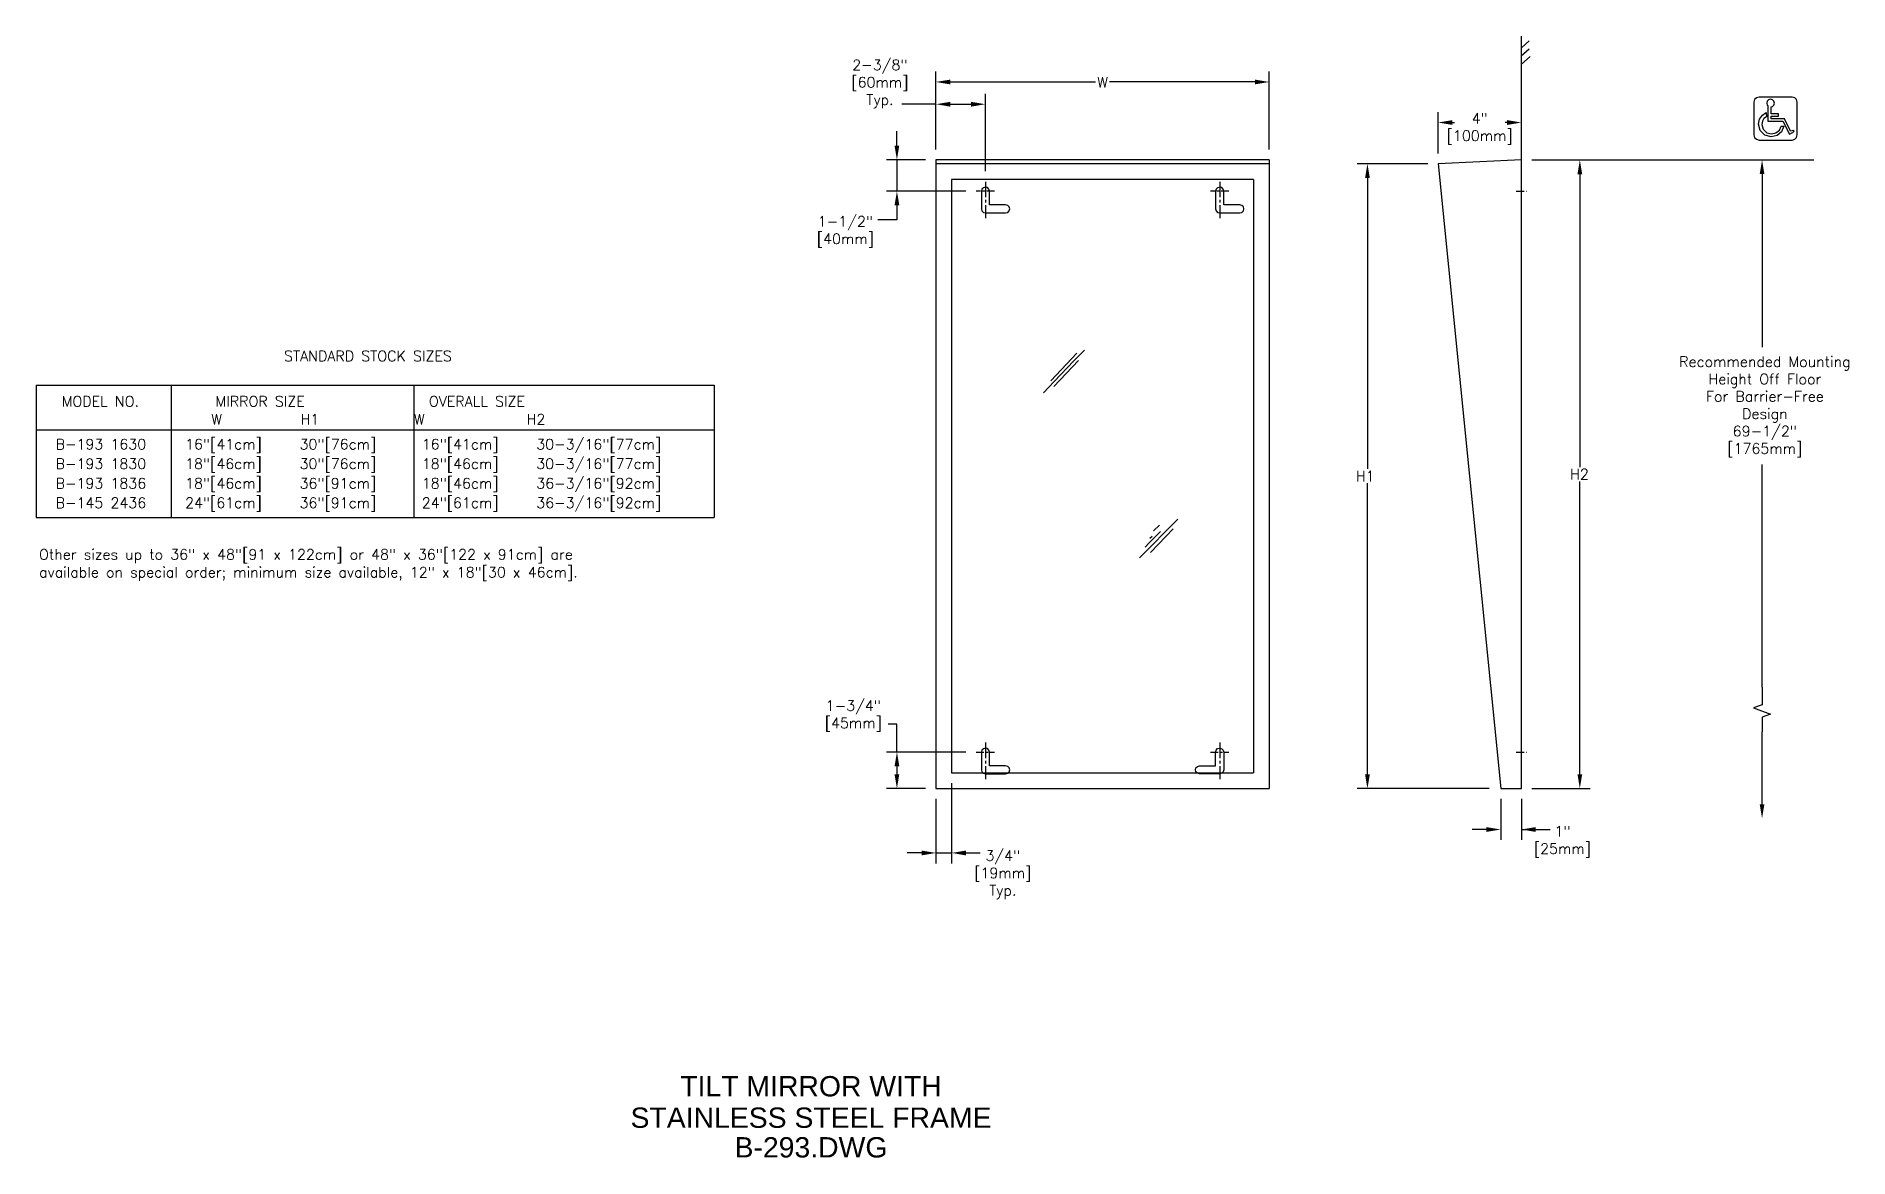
# Model space of a CAD drawing. Extents: x 77.6 to 164.6, y -3 to 50.9.
import ezdxf
from ezdxf.enums import TextEntityAlignment as Align

# ---------------------------------------------------------------- set-up
doc = ezdxf.new("R2010")
doc.units = 0
doc.header["$MEASUREMENT"] = 0
doc.header["$PDMODE"] = 35
doc.header["$PDSIZE"] = 1
doc.linetypes.add('CENTER2', pattern=[1.125, 0.75, -0.125, 0.125, -0.125])
doc.layers.get('0').update_dxf_attribs({"linetype": 'CONTINUOUS'})
doc.layers.get('DEFPOINTS').update_dxf_attribs({"linetype": 'CONTINUOUS'})
for name, color, linetype in [('DETAIL', 4, 'CONTINUOUS'), ('DIM', 1, 'CONTINUOUS'), ('TEXT', 2, 'CONTINUOUS')]:
    doc.layers.add(name, color=color, linetype=linetype)
doc.styles.add('ARIAL_5', font='arial.ttf', dxfattribs={"height": 5})
doc.styles.add('DIM_S_7', font='simplex.shx', dxfattribs={"height": 0.5})
doc.styles.add('DIM_S_8', font='simplex.shx', dxfattribs={"height": 0.5})
doc.dimstyles.new('DIM_S_7', dxfattribs={"dimtxt": 0.12, "dimasz": 0.6875, "dimexe": 0.5, "dimexo": 0.5, "dimgap": 0.09375, "dimtad": 1, "dimtih": 1, "dimtoh": 1, "dimdec": 4, "dimrnd": 0.0625, "dimzin": 0, "dimtxsty": 'DIM_S_8', "dimcen": 0.09375, "dimaunit": 1, "dimazin": 3, "dimtfac": 1, "dimtdec": 4, "dimtofl": 0, "dimtmove": 0, "dimatfit": 3, "dimtolj": 1, "dimtzin": 0})

# ---------------------------------------------------------------- blocks, each defined once
blk = doc.blocks.new('TBLK_TX')
blk = doc.blocks.new('ADA')
at = {"layer": 'DETAIL', "linetype": 'CONTINUOUS'}
for p, q in [((1.017, 0.853), (0.492, 0.853)), ((1.261, 0.358), (1.017, 0.853)), ((1.215, 0.235), (1.3, 0.278)), ((1.3, 0.278), (1.299, 0.282))]:
    blk.add_line(p, q, dxfattribs=at)
for points in [[(1.328, 0), (1.431, 0.028), (1.503, 0.1), (1.531, 0.202), (1.531, 1.514), (1.503, 1.616), (1.431, 1.688), (1.328, 1.716), (0, 1.716), (-0.102, 1.688), (-0.175, 1.616), (-0.203, 1.514), (-0.203, 0.202), (-0.175, 0.1), (-0.102, 0.028), (0, 0)], [(0.997, 0.551), (0.905, 0.333), (0.727, 0.181), (0.491, 0.125), (0.233, 0.194), (0.049, 0.378), (-0.021, 0.635), (0.026, 0.833), (0.142, 1), (0.293, 1.1), (0.295, 0.934), (0.193, 0.86), (0.137, 0.758), (0.12, 0.624), (0.172, 0.431), (0.31, 0.294), (0.504, 0.242), (0.68, 0.282), (0.814, 0.393), (0.883, 0.555)]]:
    blk.add_lwpolyline(points, close=True, dxfattribs=at)
for points in [[(0.492, 1.332), (0.54, 1.345), (0.595, 1.4), (0.616, 1.477), (0.595, 1.554), (0.54, 1.609), (0.463, 1.629), (0.386, 1.609), (0.331, 1.554), (0.31, 1.477), (0.331, 1.4), (0.355, 1.376)], [(0.355, 1.376), (0.355, 0.757)], [(0.355, 0.757), (0.492, 0.757)], [(0.492, 1.051), (0.492, 1.332)], [(0.492, 0.955), (0.78, 0.955), (0.78, 1.051), (0.492, 1.051)], [(0.492, 0.853), (0.492, 0.955)], [(0.492, 0.757), (0.948, 0.757)], [(0.948, 0.757), (1.215, 0.235)], [(1.299, 0.282), (1.359, 0.307), (1.398, 0.335), (1.407, 0.361), (1.382, 0.375), (1.329, 0.374), (1.261, 0.358)]]:
    blk.add_lwpolyline(points, dxfattribs=at)
blk = doc.blocks.new('*D2')
at = {"color": 0, "linetype": 'BYBLOCK'}
for p, q in [((120.778, 45.443), (120.778, 49.183)), ((136.778, 45.443), (136.778, 49.183)), ((121.466, 48.683), (128.446, 48.683)), ((136.091, 48.683), (129.11, 48.683))]:
    blk.add_line(p, q, dxfattribs=at)
for points in [[(121.466, 48.797), (121.466, 48.568), (120.778, 48.683)], [(136.091, 48.797), (136.091, 48.568), (136.778, 48.683)]]:
    blk.add_solid(points, dxfattribs=at)
at = {"layer": 'DEFPOINTS', "color": 0, "linetype": 'BYBLOCK'}
for p in [(136.778, 48.683), (120.778, 44.943), (136.778, 44.943)]:
    blk.add_point(p, dxfattribs=at)
at = {"color": 0, "linetype": 'BYBLOCK', "insert": (128.778, 48.669), "char_height": 0.5, "attachment_point": 5, "style": 'DIM_S_8'}
blk.add_mtext('\\A1;W', dxfattribs=at)
blk = doc.blocks.new('*D3')
at = {"layer": 'DEFPOINTS', "color": 0, "linetype": 'CONTINUOUS'}
for p in [(144.89, 44.755), (141.498, 14.755), (147.849, 14.755)]:
    blk.add_point(p, dxfattribs=at)
at = {"layer": 'DIM', "color": 0, "linetype": 'CONTINUOUS'}
for p, q in [((144.39, 44.755), (140.998, 44.755)), ((141.498, 44.068), (141.498, 30.099)), ((141.498, 15.443), (141.498, 29.412)), ((147.349, 14.755), (140.998, 14.755))]:
    blk.add_line(p, q, dxfattribs=at)
for points in [[(141.383, 44.068), (141.613, 44.068), (141.498, 44.755)], [(141.383, 15.443), (141.613, 15.443), (141.498, 14.755)]]:
    blk.add_solid(points, dxfattribs=at)
at = {"layer": 'DIM', "color": 0, "linetype": 'CONTINUOUS', "insert": (141.393, 29.755), "char_height": 0.5, "attachment_point": 5, "style": 'DIM_S_8'}
blk.add_mtext('\\A1;H1', dxfattribs=at)
blk = doc.blocks.new('*D4')
at = {"color": 0, "linetype": 'BYBLOCK'}
for p, q in [((149.39, 44.943), (152.196, 44.943)), ((151.696, 44.255), (151.696, 30.193)), ((151.696, 15.443), (151.696, 29.505)), ((149.39, 14.755), (152.196, 14.755))]:
    blk.add_line(p, q, dxfattribs=at)
for points in [[(151.582, 44.255), (151.811, 44.255), (151.696, 44.943)], [(151.582, 15.443), (151.811, 15.443), (151.696, 14.755)]]:
    blk.add_solid(points, dxfattribs=at)
at = {"layer": 'DEFPOINTS', "color": 0, "linetype": 'BYBLOCK'}
for p in [(148.89, 44.943), (148.89, 14.755), (151.696, 14.755)]:
    blk.add_point(p, dxfattribs=at)
at = {"color": 0, "linetype": 'BYBLOCK', "insert": (151.677, 29.849), "char_height": 0.5, "attachment_point": 5, "style": 'DIM_S_8'}
blk.add_mtext('\\A1;H2', dxfattribs=at)
blk = doc.blocks.new('*D5')
at = {"color": 0, "linetype": 'BYBLOCK'}
for p, q in [((118.905, 45.63), (118.905, 46.318)), ((120.278, 44.943), (118.405, 44.943)), ((118.905, 44.943), (118.905, 43.443)), ((122.209, 43.443), (118.405, 43.443)), ((118.905, 42.755), (118.905, 42.068))]:
    blk.add_line(p, q, dxfattribs=at)
for points in [[(118.791, 45.63), (119.02, 45.63), (118.905, 44.943)], [(118.791, 42.755), (119.02, 42.755), (118.905, 43.443)]]:
    blk.add_solid(points, dxfattribs=at)
at = {"layer": 'DEFPOINTS', "color": 0, "linetype": 'BYBLOCK'}
for p in [(120.778, 44.943), (118.905, 43.443), (122.709, 43.443)]:
    blk.add_point(p, dxfattribs=at)
at = {"color": 0, "linetype": 'BYBLOCK', "insert": (116.43, 41.486), "char_height": 0.5, "attachment_point": 5, "style": 'DIM_S_8'}
blk.add_mtext('\\A1;1-1/2"\\P[40mm]', dxfattribs=at)
blk = doc.blocks.new('*D6')
at = {"color": 0, "linetype": 'BYBLOCK'}
for p, q in [((120.778, 45.443), (120.778, 48.114)), ((123.153, 44.395), (123.153, 48.114)), ((121.466, 47.614), (122.466, 47.614))]:
    blk.add_line(p, q, dxfattribs=at)
for points in [[(121.466, 47.729), (121.466, 47.499), (120.778, 47.614)], [(122.466, 47.729), (122.466, 47.499), (123.153, 47.614)]]:
    blk.add_solid(points, dxfattribs=at)
at = {"layer": 'DEFPOINTS', "color": 0, "linetype": 'BYBLOCK'}
for p in [(123.153, 47.614), (120.778, 44.943), (123.153, 43.895)]:
    blk.add_point(p, dxfattribs=at)
at = {"color": 0, "linetype": 'BYBLOCK', "insert": (118.088, 48.585), "char_height": 0.5, "attachment_point": 5, "style": 'DIM_S_8'}
blk.add_mtext('\\A1;2-3/8"\\P[60mm]\\PTyp.', dxfattribs=at)
blk = doc.blocks.new('*D7')
at = {"color": 0, "linetype": 'BYBLOCK'}
for p, q in [((122.209, 16.505), (118.405, 16.505)), ((118.905, 15.818), (118.905, 15.443)), ((120.278, 14.755), (118.405, 14.755))]:
    blk.add_line(p, q, dxfattribs=at)
for points in [[(118.791, 15.818), (119.02, 15.818), (118.905, 16.505)], [(118.791, 15.443), (119.02, 15.443), (118.905, 14.755)]]:
    blk.add_solid(points, dxfattribs=at)
at = {"layer": 'DEFPOINTS', "color": 0, "linetype": 'BYBLOCK'}
for p in [(122.709, 16.505), (118.905, 14.755), (120.778, 14.755)]:
    blk.add_point(p, dxfattribs=at)
at = {"color": 0, "linetype": 'BYBLOCK', "insert": (116.812, 18.235), "char_height": 0.5, "attachment_point": 5, "style": 'DIM_S_8'}
blk.add_mtext('\\A1;1-3/4"\\P[45mm]', dxfattribs=at)
blk = doc.blocks.new('*D8')
at = {"color": 0, "linetype": 'BYBLOCK'}
for p, q in [((121.528, 15.005), (121.528, 11.16)), ((120.778, 14.255), (120.778, 11.16)), ((120.091, 11.66), (119.403, 11.66)), ((120.778, 11.66), (121.528, 11.66)), ((122.216, 11.66), (122.903, 11.66))]:
    blk.add_line(p, q, dxfattribs=at)
for points in [[(120.091, 11.774), (120.091, 11.545), (120.778, 11.66)], [(122.216, 11.774), (122.216, 11.545), (121.528, 11.66)]]:
    blk.add_solid(points, dxfattribs=at)
at = {"layer": 'DEFPOINTS', "color": 0, "linetype": 'BYBLOCK'}
for p in [(121.528, 15.505), (120.778, 14.755), (121.528, 11.66)]:
    blk.add_point(p, dxfattribs=at)
at = {"color": 0, "linetype": 'BYBLOCK', "insert": (123.991, 10.615), "char_height": 0.5, "attachment_point": 5, "style": 'DIM_S_8'}
blk.add_mtext('\\A1;3/4"\\P[19mm]\\PTyp.', dxfattribs=at)
blk = doc.blocks.new('*D9')
at = {"color": 0, "linetype": 'BYBLOCK'}
for p, q in [((144.89, 45.255), (144.89, 47.235)), ((148.89, 45.443), (148.89, 47.235)), ((145.578, 46.735), (145.672, 46.735)), ((148.203, 46.735), (148.109, 46.735))]:
    blk.add_line(p, q, dxfattribs=at)
for points in [[(145.578, 46.85), (145.578, 46.621), (144.89, 46.735)], [(148.203, 46.85), (148.203, 46.621), (148.89, 46.735)]]:
    blk.add_solid(points, dxfattribs=at)
at = {"layer": 'DEFPOINTS', "color": 0, "linetype": 'BYBLOCK'}
for p in [(148.89, 46.735), (144.89, 44.755), (148.89, 44.943)]:
    blk.add_point(p, dxfattribs=at)
at = {"color": 0, "linetype": 'BYBLOCK', "insert": (146.89, 46.436), "char_height": 0.5, "attachment_point": 5, "style": 'DIM_S_8'}
blk.add_mtext('\\A1;4"\\P[100mm]', dxfattribs=at)
blk = doc.blocks.new('*D10')
at = {"layer": 'DEFPOINTS', "color": 0, "linetype": 'CONTINUOUS'}
for p in [(147.9, 14.755), (148.89, 14.755), (148.89, 12.786)]:
    blk.add_point(p, dxfattribs=at)
at = {"layer": 'DIM', "color": 0, "linetype": 'CONTINUOUS'}
for p, q in [((147.9, 14.255), (147.9, 12.286)), ((148.89, 14.255), (148.89, 12.286)), ((147.212, 12.786), (146.525, 12.786)), ((149.578, 12.786), (150.265, 12.786))]:
    blk.add_line(p, q, dxfattribs=at)
for points in [[(147.212, 12.901), (147.212, 12.672), (147.9, 12.786)], [(149.578, 12.901), (149.578, 12.672), (148.89, 12.786)]]:
    blk.add_solid(points, dxfattribs=at)
at = {"layer": 'DIM', "color": 0, "linetype": 'CONTINUOUS', "insert": (150.862, 12.198), "char_height": 0.5, "attachment_point": 5, "style": 'DIM_S_8'}
blk.add_mtext('\\A1;1"\\P[25mm]', dxfattribs=at)

msp = doc.modelspace()

# ---------------------------------------------------------------- linework, layer by layer
at = {"layer": 'DETAIL', "linetype": 'CONTINUOUS'}
for p, q in [((148.89038, 44.94281), (148.89038, 50.87878)), ((136.77808, 44.94281), (120.77808, 44.94281)), ((120.77808, 44.94281), (120.77808, 14.75531)), ((136.77808, 44.75531), (120.77808, 44.75531)), ((136.77808, 44.94281), (136.77808, 14.75531)), ((121.52808, 44.00531), (121.52808, 15.50531)), ((136.02808, 44.00531), (121.52808, 44.00531)), ((136.02808, 44.00531), (136.02808, 15.50531)), ((121.52808, 15.50531), (136.02808, 15.50531)), ((120.77808, 14.75531), (136.77808, 14.75531))]:
    msp.add_line(p, q, dxfattribs=at)
at = {"layer": 'DETAIL', "linetype": 'CENTER2'}
for p, q in [((123.15308, 43.89535), (123.15308, 42.14586)), ((134.40308, 43.89535), (134.40308, 42.14586)), ((123.15308, 16.95785), (123.15308, 15.20836)), ((134.40308, 16.95785), (134.40308, 15.20836))]:
    msp.add_line(p, q, dxfattribs=at)
at = {"layer": 'DETAIL', "linetype": 'CENTER2', "ltscale": 0.5}
for p, q in [((123.59666, 43.44281), (122.70939, 43.44281)), ((134.84666, 43.44281), (133.95939, 43.44281)), ((148.64038, 43.44281), (149.14038, 43.44281)), ((122.70939, 16.50531), (123.59666, 16.50531)), ((133.9595, 16.50531), (134.84677, 16.50531)), ((148.64038, 16.50531), (149.14038, 16.50531))]:
    msp.add_line(p, q, dxfattribs=at)
at = {"layer": 'DETAIL', "linetype": 'CONTINUOUS'}
for points in [[(148.89038, 50.32844), (149.26115, 50.66603)], [(148.88615, 49.93152), (149.25677, 50.26891)], [(148.89038, 49.53166), (149.30408, 49.90848)], [(125.93658, 33.75707), (126.44948, 34.29412), (127.40019, 35.28637), (127.90677, 35.80543)], [(126.29022, 34.33853), (127.54528, 35.65652)], [(126.43764, 34.05152), (127.61942, 35.30201)], [(130.5602, 25.82386), (132.38605, 27.69023)], [(130.82702, 26.35055), (131.02387, 26.55011), (131.38391, 26.9171), (131.56134, 27.10401)], [(131.07518, 26.09254), (132.16502, 27.23104)], [(131.22427, 27.12454), (131.50772, 27.39966)], [(131.05277, 26.77056), (131.15476, 26.87653)]]:
    msp.add_lwpolyline(points, dxfattribs=at)
for points in [[(147.90959, 14.75531), (148.89038, 14.75531), (148.89038, 44.94281), (144.89038, 44.75531)], [(123.34666, 42.78298), (123.34666, 43.44281), (123.32023, 43.54047), (123.25077, 43.60991), (123.15308, 43.63635), (123.05529, 43.60404), (122.98582, 43.52872), (122.95939, 43.44281), (122.95939, 42.58944), (122.98582, 42.49175), (123.05529, 42.42229), (123.15308, 42.39586), (124.12622, 42.39586), (124.22395, 42.42229), (124.29347, 42.49175), (124.31995, 42.58944), (124.29347, 42.6871), (124.22395, 42.75654), (124.12622, 42.78298)], [(134.59666, 42.78298), (134.59666, 43.44281), (134.57023, 43.54047), (134.50077, 43.60991), (134.40308, 43.63635), (134.30529, 43.60404), (134.23582, 43.52872), (134.20939, 43.44281), (134.20939, 42.58944), (134.23582, 42.49175), (134.30529, 42.42229), (134.40308, 42.39586), (135.37622, 42.39586), (135.47395, 42.42229), (135.54347, 42.49175), (135.56995, 42.58944), (135.54347, 42.6871), (135.47395, 42.75654), (135.37622, 42.78298)], [(123.34666, 15.84548), (123.34666, 16.50531), (123.32023, 16.60297), (123.25077, 16.67241), (123.15308, 16.69885), (123.05529, 16.66654), (122.98582, 16.59122), (122.95939, 16.50531), (122.95939, 15.65194), (122.98582, 15.55425), (123.05529, 15.48479), (123.15308, 15.45836), (124.12622, 15.45836), (124.22395, 15.48479), (124.29347, 15.55425), (124.31995, 15.65194), (124.29347, 15.7496), (124.22395, 15.81904), (124.12622, 15.84548)], [(134.2095, 15.84548), (134.2095, 16.50531), (134.23593, 16.60297), (134.30539, 16.67241), (134.40308, 16.69885), (134.50087, 16.66654), (134.57034, 16.59122), (134.59677, 16.50531), (134.59677, 15.65194), (134.57034, 15.55425), (134.50087, 15.48479), (134.40308, 15.45836), (133.42994, 15.45836), (133.33221, 15.48479), (133.26269, 15.55425), (133.23621, 15.65194), (133.26269, 15.7496), (133.33221, 15.81904), (133.42994, 15.84548)]]:
    msp.add_lwpolyline(points, close=True, dxfattribs=at)
at = {"layer": 'DIM', "linetype": 'CONTINUOUS'}
for p, q in [((120.77808, 47.61404), (119.14311, 47.61404)), ((152.19649, 44.94281), (162.94003, 44.94281)), ((160.44608, 44.26781), (160.44608, 35.94139)), ((118.9053, 42.06781), (117.98743, 42.06781)), ((77.57733, 34.12945), (110.12172, 34.12945)), ((77.57733, 34.12945), (77.57733, 27.77581)), ((84.04839, 34.12945), (84.04839, 27.77581)), ((95.70777, 34.12945), (95.70777, 27.77581)), ((110.12172, 34.12945), (110.12172, 27.77581)), ((77.57733, 31.98605), (110.12172, 31.98605)), ((160.44608, 19.62861), (160.44608, 30.31221)), ((77.57733, 27.77581), (110.12172, 27.77581)), ((118.9053, 17.8489), (118.48584, 17.8489)), ((118.9053, 16.50531), (118.9053, 17.8489)), ((160.44608, 14.00139), (160.44608, 17.4786)), ((148.89038, 12.78632), (150.19231, 12.78632))]:
    msp.add_line(p, q, dxfattribs=at)
msp.add_lwpolyline([(160.44608, 19.62861), (160.44608, 18.78039), (160.03396, 18.63039), (160.85821, 18.33039), (160.44608, 18.18039), (160.44608, 17.4786)], dxfattribs=at)
for points in [[(160.33358, 44.26781), (160.55858, 44.26781), (160.44608, 44.94281)], [(160.33358, 14.00139), (160.55858, 14.00139), (160.44608, 13.32639)]]:
    msp.add_solid(points, dxfattribs=at)

# ---------------------------------------------------------------- block references
at = {"linetype": 'CONTINUOUS', "xscale": 1.2, "yscale": 1.2, "zscale": 1.2}
msp.add_blockref('ADA', (160.29949, 45.89494), dxfattribs=at)
at = {"layer": 'TEXT', "linetype": 'CONTINUOUS'}
ref = msp.add_blockref('TBLK_TX', (114.77882, 1.39265), dxfattribs=dict(at, xscale=0.195, yscale=0.195, zscale=0.195))
ref.add_attrib('DWG_NAME', 'TILT MIRROR WITH', dxfattribs={"layer": '0', "height": 0.975, "style": 'ARIAL_5'}).set_placement((114.77882, -0.03038), align=Align.CENTER)
ref = msp.add_blockref('TBLK_TX', (114.77882, -1.53999), dxfattribs=dict(at, xscale=0.195, yscale=0.195, zscale=0.195))
ref.add_attrib('TITLE', 'STAINLESS STEEL FRAME', dxfattribs={"layer": '0', "height": 0.975, "style": 'ARIAL_5'}).set_placement((114.77882, -1.53999), align=Align.CENTER)
ref.add_attrib('DWG_NAME', 'B-293.DWG', dxfattribs={"layer": '0', "height": 0.975, "style": 'ARIAL_5'}).set_placement((114.77882, -2.96302), align=Align.CENTER)

# ---------------------------------------------------------------- texts
at = {"layer": 'DIM', "linetype": 'CONTINUOUS'}
for s, style, p in [('STANDARD STOCK SIZES', 'DIM_S_8', (89.47629, 35.27547)), ('MODEL NO.         MIRROR SIZE               OVERALL SIZE', 'DIM_S_7', (78.80262, 33.09505)), ('             W          H1            W             H2', 'DIM_S_7', (81.13833, 32.23791)), ('B-193 1630    16"[41cm]    30"[76cm]     16"[41cm]    30-3/16"[77cm]', 'DIM_S_7', (78.50554, 31.03629)), ('B-193 1830    18"[46cm]    30"[76cm]     18"[46cm]    30-3/16"[77cm]', 'DIM_S_7', (78.50554, 30.09856)), ('B-193 1836    18"[46cm]    36"[91cm]     18"[46cm]    36-3/16"[92cm]', 'DIM_S_7', (78.50554, 29.16082)), ('B-145 2436    24"[61cm]    36"[91cm]     24"[61cm]    36-3/16"[92cm]', 'DIM_S_7', (78.50554, 28.22309)), ('Other sizes up to 36" x 48"[91 x 122cm] or 48" x 36"[122 x 91cm] are', 'DIM_S_8', (77.71191, 25.74649)), ('available on special order; minimum size available, 12" x 18"[30 x 46cm].', 'DIM_S_8', (77.71191, 24.88934))]:
    msp.add_text(s, height=0.5, dxfattribs=dict(at, style=style)).set_placement(p)
at = {"layer": 'DIM', "linetype": 'CONTINUOUS', "insert": (160.58045, 33.08388), "char_height": 0.5, "attachment_point": 5, "style": 'DIM_S_8'}
msp.add_mtext('Recommended Mounting\\PHeight Off Floor\\PFor Barrier-Free\\PDesign\\P69-1/2"\\P[1765mm]', dxfattribs=at)

# ---------------------------------------------------------------- dimensions: what is measured, and where the dimension line sits
at = {"layer": 'DIM', "linetype": 'CONTINUOUS'}
for base, p1, p2, text, picture, middle in [((123.15308, 47.61404), (120.77808, 44.94281), (123.15308, 43.89535), '2-3/8"\\P[60mm]\\PTyp.', '*D6', (118.08792, 48.5852)), ((136.77808, 48.68252), (120.77808, 44.94281), (136.77808, 44.94281), 'W', '*D2', (128.77808, 48.66881)), ((148.89038, 46.73548), (144.89038, 44.75531), (148.89038, 44.94281), '4"\\P[100mm]', '*D9', (146.89038, 46.43642)), ((121.52808, 11.65982), (120.77808, 14.75531), (121.52808, 15.50531), '3/4"\\P[19mm]\\PTyp.', '*D8', (123.99134, 10.61547)), ((148.89038, 12.78632), (147.89957, 14.75531), (148.89038, 14.75531), '1"\\P[25mm]', '*D10', (150.86184, 12.19788))]:
    dim = msp.add_linear_dim(base=base, p1=p1, p2=p2, text=text, dimstyle='DIM_S_7', override={"dimpost": '\\X'}, dxfattribs=at)
    dim.commit()
    dim.dimension.update_dxf_attribs({"geometry": picture, "text_midpoint": middle, "dimtype": 160})
for base, p1, p2, text, picture, middle in [((118.9053, 43.44281), (120.77808, 44.94281), (122.70939, 43.44281), '1-1/2"\\P[40mm]', '*D5', (116.42978, 41.48638)), ((141.49804, 14.75531), (144.89038, 44.75531), (147.8489, 14.75531), 'H1', '*D3', (141.39301, 29.75531)), ((151.69649, 14.75531), (148.89038, 44.94281), (148.89038, 14.75531), 'H2', '*D4', (151.67717, 29.84906)), ((118.9053, 14.75531), (122.70939, 16.50531), (120.77808, 14.75531), '1-3/4"\\P[45mm]', '*D7', (116.81229, 18.23541))]:
    dim = msp.add_linear_dim(base=base, p1=p1, p2=p2, angle=90, text=text, dimstyle='DIM_S_7', override={"dimpost": '\\X'}, dxfattribs=at)
    dim.commit()
    dim.dimension.update_dxf_attribs({"geometry": picture, "text_midpoint": middle, "dimtype": 160})

doc.saveas('drawing.dxf')
